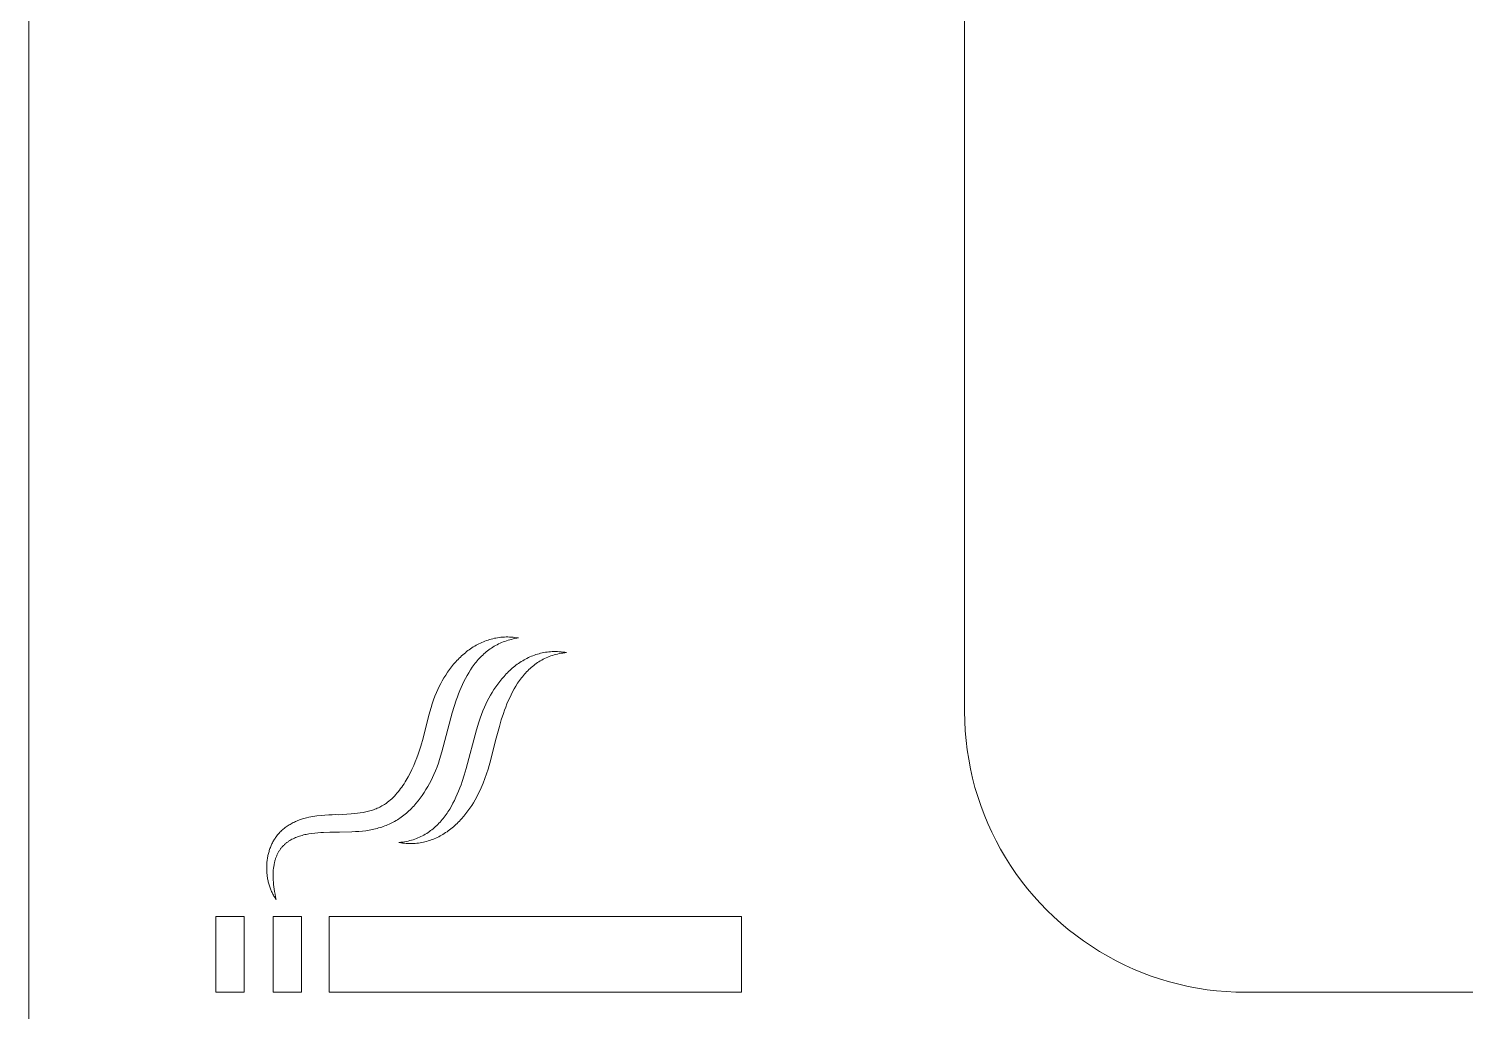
# Model space of a CAD drawing. Header units: inches. Extents: x -6.5 to 91.7, y -2.1 to 67.1.
# Drawn here: x -1.87 to 4.17, y 3.75 to 7.89 of the extents above; entities that cross this region are included whole.
import ezdxf

# ---------------------------------------------------------------- set-up
doc = ezdxf.new("R2010")
doc.units = ezdxf.units.IN
doc.layers.add('ZANO_R', color=7, linetype='Continuous', lineweight=0)

msp = doc.modelspace()

# ---------------------------------------------------------------- linework, layer by layer
at = {"layer": 'ZANO_R'}
for p, q in [((-1.87362, 13.40129), (-1.87362, 2.37734)), ((2.06351, 5.01521), (2.06351, 10.76341)), ((0.05854, 5.31652), (0.06512, 5.31858)), ((0.06512, 5.31858), (0.07177, 5.32047)), ((0.07177, 5.32047), (0.07849, 5.32219)), ((0.07849, 5.32219), (0.08528, 5.32374)), ((0.08528, 5.32374), (0.09214, 5.3251)), ((0.09214, 5.3251), (0.09906, 5.32629)), ((0.09906, 5.32629), (0.10606, 5.32729)), ((0.10606, 5.32729), (0.11312, 5.3281)), ((0.11312, 5.3281), (0.12024, 5.32873)), ((0.12024, 5.32873), (0.12744, 5.32916)), ((0.12744, 5.32916), (0.1347, 5.32939)), ((0.1347, 5.32939), (0.14202, 5.32942)), ((0.14202, 5.32942), (0.14941, 5.32925)), ((0.14941, 5.32925), (0.15686, 5.32887)), ((0.15702, 5.31945), (0.14979, 5.31758)), ((0.15686, 5.32887), (0.16437, 5.32828)), ((0.16438, 5.32115), (0.15702, 5.31945)), ((0.16437, 5.32828), (0.17195, 5.32747)), ((0.17188, 5.32268), (0.16438, 5.32115)), ((0.17951, 5.32404), (0.17188, 5.32268)), ((0.17195, 5.32747), (0.17959, 5.32645)), ((0.18729, 5.32521), (0.17951, 5.32404)), ((0.17959, 5.32645), (0.18729, 5.32521)), ((-0.04721, 5.25433), (-0.04199, 5.25887)), ((-0.04199, 5.25887), (-0.03669, 5.2633)), ((-0.03669, 5.2633), (-0.03132, 5.26761)), ((-0.03132, 5.26761), (-0.02586, 5.27181)), ((-0.02586, 5.27181), (-0.02033, 5.27589)), ((-0.02033, 5.27589), (-0.01471, 5.27984)), ((-0.01471, 5.27984), (-0.00902, 5.28367)), ((-0.00902, 5.28367), (-0.00326, 5.28737)), ((-0.00326, 5.28737), (0.00259, 5.29094)), ((0.00259, 5.29094), (0.00851, 5.29437)), ((0.00851, 5.29437), (0.0145, 5.29766)), ((0.0145, 5.29766), (0.02058, 5.30081)), ((0.02058, 5.30081), (0.02672, 5.30381)), ((0.02672, 5.30381), (0.03294, 5.30666)), ((0.03294, 5.30666), (0.03923, 5.30936)), ((0.04118, 5.25802), (0.03624, 5.25346)), ((0.03923, 5.30936), (0.0456, 5.31191)), ((0.04623, 5.26246), (0.04118, 5.25802)), ((0.0456, 5.31191), (0.05203, 5.31429)), ((0.05138, 5.26679), (0.04623, 5.26246)), ((0.05665, 5.27099), (0.05138, 5.26679)), ((0.05203, 5.31429), (0.05854, 5.31652)), ((0.06202, 5.27508), (0.05665, 5.27099)), ((0.06751, 5.27903), (0.06202, 5.27508)), ((0.07311, 5.28285), (0.06751, 5.27903)), ((0.07883, 5.28655), (0.07311, 5.28285)), ((0.08466, 5.2901), (0.07883, 5.28655)), ((0.09062, 5.29352), (0.08466, 5.2901)), ((0.09669, 5.2968), (0.09062, 5.29352)), ((0.10289, 5.29993), (0.09669, 5.2968)), ((0.1092, 5.30292), (0.10289, 5.29993)), ((0.11565, 5.30575), (0.1092, 5.30292)), ((0.12222, 5.30843), (0.11565, 5.30575)), ((0.12891, 5.31096), (0.12222, 5.30843)), ((0.13574, 5.31333), (0.12891, 5.31096)), ((0.1427, 5.31553), (0.13574, 5.31333)), ((0.14979, 5.31758), (0.1427, 5.31553)), ((0.26659, 5.25718), (0.27322, 5.25907)), ((0.27322, 5.25907), (0.27992, 5.26078)), ((0.27992, 5.26078), (0.28671, 5.26233)), ((0.28671, 5.26233), (0.29356, 5.2637)), ((0.29356, 5.2637), (0.30049, 5.26488)), ((0.30049, 5.26488), (0.3075, 5.26588)), ((0.3075, 5.26588), (0.31458, 5.2667)), ((0.31458, 5.2667), (0.32173, 5.26732)), ((0.32173, 5.26732), (0.32895, 5.26776)), ((0.32895, 5.26776), (0.33625, 5.26799)), ((0.33625, 5.26799), (0.34363, 5.26803)), ((0.34363, 5.26803), (0.35107, 5.26786)), ((0.3584, 5.25929), (0.35101, 5.25769)), ((0.35107, 5.26786), (0.35859, 5.26748)), ((0.36593, 5.26071), (0.3584, 5.25929)), ((0.35859, 5.26748), (0.36618, 5.2669)), ((0.3736, 5.26195), (0.36593, 5.26071)), ((0.36618, 5.2669), (0.37384, 5.2661)), ((0.38142, 5.263), (0.3736, 5.26195)), ((0.37384, 5.2661), (0.38158, 5.26509)), ((0.38939, 5.26386), (0.38142, 5.263)), ((0.38158, 5.26509), (0.38939, 5.26386)), ((-0.10333, 5.19244), (-0.09482, 5.20359)), ((-0.09482, 5.20359), (-0.08598, 5.21444)), ((-0.08598, 5.21444), (-0.07679, 5.22496)), ((-0.07679, 5.22496), (-0.07206, 5.2301)), ((-0.07206, 5.2301), (-0.06726, 5.23514)), ((-0.06726, 5.23514), (-0.06237, 5.24009)), ((-0.06237, 5.24009), (-0.0574, 5.24494)), ((-0.0574, 5.24494), (-0.05234, 5.24969)), ((-0.05234, 5.24969), (-0.04721, 5.25433)), ((-0.00766, 5.20217), (-0.01533, 5.19082)), ((-0.0037, 5.20772), (-0.00766, 5.20217)), ((0.00035, 5.21319), (-0.0037, 5.20772)), ((0.0045, 5.21856), (0.00035, 5.21319)), ((0.00874, 5.22385), (0.0045, 5.21856)), ((0.01308, 5.22904), (0.00874, 5.22385)), ((0.01751, 5.23413), (0.01308, 5.22904)), ((0.02204, 5.23912), (0.01751, 5.23413)), ((0.02667, 5.24401), (0.02204, 5.23912)), ((0.03141, 5.24879), (0.02667, 5.24401)), ((0.03624, 5.25346), (0.03141, 5.24879)), ((0.15516, 5.193), (0.16033, 5.19753)), ((0.16033, 5.19753), (0.16557, 5.20195)), ((0.16557, 5.20195), (0.17089, 5.20627)), ((0.17089, 5.20627), (0.17629, 5.21046)), ((0.17629, 5.21046), (0.18176, 5.21453)), ((0.18176, 5.21453), (0.18732, 5.21848)), ((0.18732, 5.21848), (0.19295, 5.22231)), ((0.19295, 5.22231), (0.19867, 5.226)), ((0.19867, 5.226), (0.20446, 5.22956)), ((0.20446, 5.22956), (0.21032, 5.23299)), ((0.21032, 5.23299), (0.21627, 5.23628)), ((0.21627, 5.23628), (0.22229, 5.23942)), ((0.22229, 5.23942), (0.22839, 5.24242)), ((0.22839, 5.24242), (0.23457, 5.24527)), ((0.23457, 5.24527), (0.24082, 5.24797)), ((0.2404, 5.20123), (0.2354, 5.19676)), ((0.24552, 5.20558), (0.2404, 5.20123)), ((0.24082, 5.24797), (0.24715, 5.25051)), ((0.25075, 5.2098), (0.24552, 5.20558)), ((0.24715, 5.25051), (0.25355, 5.25289)), ((0.25609, 5.21389), (0.25075, 5.2098)), ((0.25355, 5.25289), (0.26003, 5.25512)), ((0.26155, 5.21785), (0.25609, 5.21389)), ((0.26003, 5.25512), (0.26659, 5.25718)), ((0.26713, 5.22168), (0.26155, 5.21785)), ((0.27282, 5.22537), (0.26713, 5.22168)), ((0.27863, 5.22891), (0.27282, 5.22537)), ((0.28457, 5.23231), (0.27863, 5.22891)), ((0.29063, 5.23557), (0.28457, 5.23231)), ((0.29681, 5.23867), (0.29063, 5.23557)), ((0.30313, 5.24162), (0.29681, 5.23867)), ((0.30957, 5.24441), (0.30313, 5.24162)), ((0.31614, 5.24704), (0.30957, 5.24441)), ((0.32284, 5.24951), (0.31614, 5.24704)), ((0.32968, 5.25181), (0.32284, 5.24951)), ((0.33665, 5.25394), (0.32968, 5.25181)), ((0.34376, 5.2559), (0.33665, 5.25394)), ((0.35101, 5.25769), (0.34376, 5.2559)), ((-0.14049, 5.1331), (-0.13378, 5.14536)), ((-0.13378, 5.14536), (-0.12671, 5.15745)), ((-0.12671, 5.15745), (-0.11927, 5.16934)), ((-0.11927, 5.16934), (-0.11148, 5.18101)), ((-0.11148, 5.18101), (-0.10333, 5.19244)), ((-0.04266, 5.14256), (-0.04872, 5.1299)), ((-0.0363, 5.15501), (-0.04266, 5.14256)), ((-0.02963, 5.16722), (-0.0363, 5.15501)), ((-0.02264, 5.17916), (-0.02963, 5.16722)), ((-0.01533, 5.19082), (-0.02264, 5.17916)), ((0.0995, 5.13114), (0.10796, 5.14228)), ((0.10796, 5.14228), (0.11676, 5.15313)), ((0.11676, 5.15313), (0.12587, 5.16365)), ((0.12587, 5.16365), (0.13056, 5.16878)), ((0.13056, 5.16878), (0.13532, 5.17382)), ((0.13532, 5.17382), (0.14016, 5.17876)), ((0.14016, 5.17876), (0.14508, 5.18361)), ((0.14508, 5.18361), (0.15008, 5.18835)), ((0.15008, 5.18835), (0.15516, 5.193)), ((0.18712, 5.14036), (0.18331, 5.13466)), ((0.19102, 5.14598), (0.18712, 5.14036)), ((0.19502, 5.1515), (0.19102, 5.14598)), ((0.19911, 5.15694), (0.19502, 5.1515)), ((0.20329, 5.16228), (0.19911, 5.15694)), ((0.20758, 5.16753), (0.20329, 5.16228)), ((0.21196, 5.17267), (0.20758, 5.16753)), ((0.21644, 5.17771), (0.21196, 5.17267)), ((0.22102, 5.18264), (0.21644, 5.17771)), ((0.22571, 5.18746), (0.22102, 5.18264)), ((0.2305, 5.19217), (0.22571, 5.18746)), ((0.2354, 5.19676), (0.2305, 5.19217)), ((-0.17047, 5.06432), (-0.16467, 5.07999)), ((-0.16467, 5.07999), (-0.15835, 5.09555)), ((-0.15835, 5.09555), (-0.15277, 5.10817)), ((-0.15277, 5.10817), (-0.14682, 5.12069)), ((-0.14682, 5.12069), (-0.14049, 5.1331)), ((-0.07029, 5.07754), (-0.07508, 5.06415)), ((-0.06528, 5.09084), (-0.07029, 5.07754)), ((-0.06002, 5.10401), (-0.06528, 5.09084)), ((-0.05451, 5.11704), (-0.06002, 5.10401)), ((-0.04872, 5.1299), (-0.05451, 5.11704)), ((0.06213, 5.07178), (0.06894, 5.08405)), ((0.06894, 5.08405), (0.07608, 5.09615)), ((0.07608, 5.09615), (0.08355, 5.10804)), ((0.08355, 5.10804), (0.09136, 5.11971)), ((0.09136, 5.11971), (0.0995, 5.13114)), ((0.15584, 5.08634), (0.14976, 5.07362)), ((0.16222, 5.09883), (0.15584, 5.08634)), ((0.16892, 5.11106), (0.16222, 5.09883)), ((0.17594, 5.12301), (0.16892, 5.11106)), ((0.18331, 5.13466), (0.17594, 5.12301)), ((-0.18988, 5.00074), (-0.1808, 5.0327)), ((-0.1808, 5.0327), (-0.17583, 5.04856)), ((-0.17583, 5.04856), (-0.17047, 5.06432)), ((-0.08399, 5.03714), (-0.09213, 5.01002)), ((-0.07508, 5.06415), (-0.08399, 5.03714)), ((0.03094, 5.00291), (0.03711, 5.0186)), ((0.03711, 5.0186), (0.04375, 5.0342)), ((0.04375, 5.0342), (0.04954, 5.04683)), ((0.04954, 5.04683), (0.05566, 5.05937)), ((0.05566, 5.05937), (0.06213, 5.07178)), ((0.12817, 5.02096), (0.12339, 5.00747)), ((0.13318, 5.03435), (0.12817, 5.02096)), ((0.13844, 5.0476), (0.13318, 5.03435)), ((0.14396, 5.0607), (0.13844, 5.0476)), ((0.14976, 5.07362), (0.14396, 5.0607)), ((-0.2149, 4.90301), (-0.18988, 5.00074)), ((-0.09213, 5.01002), (-0.13506, 4.84634)), ((0.00999, 4.93921), (0.01982, 4.97124)), ((0.01982, 4.97124), (0.02519, 4.98712)), ((0.02519, 4.98712), (0.03094, 5.00291)), ((0.11448, 4.98028), (0.10635, 4.95296)), ((0.12339, 5.00747), (0.11448, 4.98028)), ((2.0642, 4.97488), (2.06351, 5.01521)), ((2.06626, 4.9346), (2.0642, 4.97488)), ((-0.22428, 4.86991), (-0.2149, 4.90301)), ((-0.03298, 4.77523), (0.00999, 4.93921)), ((0.09303, 4.90324), (0.08065, 4.85392)), ((0.10635, 4.95296), (0.09303, 4.90324)), ((2.0697, 4.89442), (2.06626, 4.9346)), ((-0.24095, 4.82042), (-0.23507, 4.83659)), ((-0.23507, 4.83659), (-0.22947, 4.85327)), ((-0.22947, 4.85327), (-0.22428, 4.86991)), ((-0.13506, 4.84634), (-0.14488, 4.81427)), ((0.08065, 4.85392), (0.07012, 4.8132)), ((2.07451, 4.85438), (2.0697, 4.89442)), ((2.08068, 4.81452), (2.07451, 4.85438)), ((-0.26129, 4.77234), (-0.25406, 4.78822)), ((-0.25406, 4.78822), (-0.24728, 4.80427)), ((-0.24728, 4.80427), (-0.24095, 4.82042)), ((-0.15602, 4.7825), (-0.1622, 4.76673)), ((-0.15026, 4.79834), (-0.15602, 4.7825)), ((-0.14488, 4.81427), (-0.15026, 4.79834)), ((-0.04111, 4.74792), (-0.03298, 4.77523)), ((0.07012, 4.8132), (0.0586, 4.77293)), ((2.08821, 4.7749), (2.08068, 4.81452)), ((2.09709, 4.73556), (2.08821, 4.7749)), ((-0.2947, 4.71195), (-0.29014, 4.71913)), ((-0.29014, 4.71913), (-0.28568, 4.72643)), ((-0.28568, 4.72643), (-0.2771, 4.74138)), ((-0.2771, 4.74138), (-0.26897, 4.7567)), ((-0.26897, 4.7567), (-0.26129, 4.77234)), ((-0.18118, 4.72501), (-0.18788, 4.71216)), ((-0.17483, 4.73799), (-0.18118, 4.72501)), ((-0.16886, 4.75106), (-0.17483, 4.73799)), ((-0.1622, 4.76673), (-0.16886, 4.75106)), ((-0.0548, 4.70723), (-0.05002, 4.72072)), ((-0.05002, 4.72072), (-0.04111, 4.74792)), ((0.04535, 4.73317), (0.03784, 4.71351)), ((0.05224, 4.75298), (0.04535, 4.73317)), ((0.0586, 4.77293), (0.05224, 4.75298)), ((2.10731, 4.69654), (2.09709, 4.73556)), ((-0.34646, 4.64885), (-0.34079, 4.65431)), ((-0.34079, 4.65431), (-0.33523, 4.65999)), ((-0.33523, 4.65999), (-0.32978, 4.66587)), ((-0.32978, 4.66587), (-0.32443, 4.67194)), ((-0.32443, 4.67194), (-0.3192, 4.6782)), ((-0.3192, 4.6782), (-0.31408, 4.68463)), ((-0.31408, 4.68463), (-0.30907, 4.69123)), ((-0.30907, 4.69123), (-0.30417, 4.69799)), ((-0.30417, 4.69799), (-0.29938, 4.7049)), ((-0.29938, 4.7049), (-0.2947, 4.71195)), ((-0.21825, 4.66268), (-0.22671, 4.65094)), ((-0.21013, 4.6747), (-0.21825, 4.66268)), ((-0.20236, 4.68698), (-0.21013, 4.6747)), ((-0.19495, 4.69948), (-0.20236, 4.68698)), ((-0.18788, 4.71216), (-0.19495, 4.69948)), ((-0.08247, 4.64186), (-0.07639, 4.65457)), ((-0.07639, 4.65457), (-0.0706, 4.66749)), ((-0.0706, 4.66749), (-0.06508, 4.68059)), ((-0.06508, 4.68059), (-0.05982, 4.69385)), ((-0.05982, 4.69385), (-0.0548, 4.70723)), ((0.01124, 4.65641), (0.00443, 4.64415)), ((0.01771, 4.66883), (0.01124, 4.65641)), ((0.02383, 4.68136), (0.01771, 4.66883)), ((0.02962, 4.694), (0.02383, 4.68136)), ((0.03383, 4.70373), (0.02962, 4.694)), ((0.03784, 4.71351), (0.03383, 4.70373)), ((2.11885, 4.6579), (2.10731, 4.69654)), ((2.13171, 4.61967), (2.11885, 4.6579)), ((-0.46695, 4.59138), (-0.4554, 4.59361)), ((-0.4554, 4.59361), (-0.44974, 4.59486)), ((-0.44974, 4.59486), (-0.44416, 4.5962)), ((-0.44416, 4.5962), (-0.43866, 4.59763)), ((-0.43866, 4.59763), (-0.43323, 4.59917)), ((-0.43323, 4.59917), (-0.42788, 4.60081)), ((-0.42788, 4.60081), (-0.4226, 4.60256)), ((-0.4226, 4.60256), (-0.41739, 4.60442)), ((-0.41739, 4.60442), (-0.41224, 4.6064)), ((-0.41224, 4.6064), (-0.40717, 4.6085)), ((-0.40717, 4.6085), (-0.40216, 4.61074)), ((-0.40216, 4.61074), (-0.39722, 4.6131)), ((-0.39722, 4.6131), (-0.39235, 4.6156)), ((-0.39235, 4.6156), (-0.38753, 4.61824)), ((-0.38753, 4.61824), (-0.38278, 4.62103)), ((-0.38278, 4.62103), (-0.3796, 4.623)), ((-0.3796, 4.623), (-0.37645, 4.62503)), ((-0.37645, 4.62503), (-0.37333, 4.62714)), ((-0.37333, 4.62714), (-0.37024, 4.6293)), ((-0.37024, 4.6293), (-0.36717, 4.63153)), ((-0.36717, 4.63153), (-0.36413, 4.63383)), ((-0.36413, 4.63383), (-0.35813, 4.6386)), ((-0.35813, 4.6386), (-0.35224, 4.64361)), ((-0.35224, 4.64361), (-0.34646, 4.64885)), ((-0.27407, 4.59763), (-0.27925, 4.59288)), ((-0.26896, 4.60249), (-0.27407, 4.59763)), ((-0.26393, 4.60747), (-0.26896, 4.60249)), ((-0.25899, 4.61256), (-0.26393, 4.60747)), ((-0.25413, 4.61775), (-0.25899, 4.61256)), ((-0.24935, 4.62305), (-0.25413, 4.61775)), ((-0.24465, 4.62845), (-0.24935, 4.62305)), ((-0.23551, 4.63952), (-0.24465, 4.62845)), ((-0.22671, 4.65094), (-0.23551, 4.63952)), ((-0.11375, 4.58784), (-0.10994, 4.59354)), ((-0.10994, 4.59354), (-0.10257, 4.60519)), ((-0.10257, 4.60519), (-0.09555, 4.61714)), ((-0.09555, 4.61714), (-0.08885, 4.62937)), ((-0.08885, 4.62937), (-0.08247, 4.64186)), ((-0.02613, 4.59706), (-0.03459, 4.58591)), ((-0.01799, 4.60848), (-0.02613, 4.59706)), ((-0.01018, 4.62015), (-0.01799, 4.60848)), ((-0.00271, 4.63205), (-0.01018, 4.62015)), ((0.00443, 4.64415), (-0.00271, 4.63205)), ((2.14586, 4.5819), (2.13171, 4.61967)), ((-0.79097, 4.52993), (-0.78689, 4.5328)), ((-0.78689, 4.5328), (-0.78273, 4.53559)), ((-0.78273, 4.53559), (-0.77848, 4.53829)), ((-0.77848, 4.53829), (-0.77415, 4.54091)), ((-0.77415, 4.54091), (-0.76974, 4.54344)), ((-0.76974, 4.54344), (-0.76525, 4.54588)), ((-0.76525, 4.54588), (-0.76067, 4.54824)), ((-0.76067, 4.54824), (-0.75603, 4.55051)), ((-0.75603, 4.55051), (-0.7513, 4.5527)), ((-0.7513, 4.5527), (-0.7465, 4.5548)), ((-0.7465, 4.5548), (-0.74163, 4.55681)), ((-0.74163, 4.55681), (-0.73668, 4.55874)), ((-0.73668, 4.55874), (-0.73167, 4.56058)), ((-0.73167, 4.56058), (-0.72658, 4.56234)), ((-0.72658, 4.56234), (-0.72143, 4.56401)), ((-0.72143, 4.56401), (-0.71621, 4.56559)), ((-0.71621, 4.56559), (-0.71093, 4.56709)), ((-0.71093, 4.56709), (-0.70558, 4.5685)), ((-0.70558, 4.5685), (-0.69471, 4.57107)), ((-0.69471, 4.57107), (-0.68635, 4.57278)), ((-0.68635, 4.57278), (-0.67791, 4.5743)), ((-0.67791, 4.5743), (-0.66941, 4.57565)), ((-0.66941, 4.57565), (-0.6609, 4.57683)), ((-0.6609, 4.57683), (-0.64399, 4.57873)), ((-0.64399, 4.57873), (-0.6275, 4.58009)), ((-0.6275, 4.58009), (-0.61176, 4.58097)), ((-0.61176, 4.58097), (-0.59709, 4.58145)), ((-0.59709, 4.58145), (-0.58379, 4.58162)), ((-0.58379, 4.58162), (-0.57221, 4.58155)), ((-0.57221, 4.58155), (-0.51658, 4.58515)), ((-0.51658, 4.58515), (-0.50364, 4.58637)), ((-0.50364, 4.58637), (-0.49106, 4.58779)), ((-0.49106, 4.58779), (-0.47884, 4.58945)), ((-0.47884, 4.58945), (-0.46695, 4.59138)), ((-0.37609, 4.534), (-0.38236, 4.53171)), ((-0.3699, 4.53641), (-0.37609, 4.534)), ((-0.36377, 4.53894), (-0.3699, 4.53641)), ((-0.35772, 4.54159), (-0.36377, 4.53894)), ((-0.35173, 4.54437), (-0.35772, 4.54159)), ((-0.34582, 4.54726), (-0.35173, 4.54437)), ((-0.33997, 4.55028), (-0.34582, 4.54726)), ((-0.3342, 4.55343), (-0.33997, 4.55028)), ((-0.3285, 4.5567), (-0.3342, 4.55343)), ((-0.32286, 4.5601), (-0.3285, 4.5567)), ((-0.3173, 4.56363), (-0.32286, 4.5601)), ((-0.31181, 4.56729), (-0.3173, 4.56363)), ((-0.3064, 4.57107), (-0.31181, 4.56729)), ((-0.30081, 4.57516), (-0.3064, 4.57107)), ((-0.2953, 4.5794), (-0.30081, 4.57516)), ((-0.28987, 4.58376), (-0.2953, 4.5794)), ((-0.28452, 4.58826), (-0.28987, 4.58376)), ((-0.27925, 4.59288), (-0.28452, 4.58826)), ((-0.16203, 4.53144), (-0.15713, 4.53603)), ((-0.15713, 4.53603), (-0.15234, 4.54074)), ((-0.15234, 4.54074), (-0.14765, 4.54556)), ((-0.14765, 4.54556), (-0.14307, 4.55049)), ((-0.14307, 4.55049), (-0.13859, 4.55553)), ((-0.13859, 4.55553), (-0.13421, 4.56067)), ((-0.13421, 4.56067), (-0.12993, 4.56591)), ((-0.12993, 4.56591), (-0.12574, 4.57126)), ((-0.12574, 4.57126), (-0.12165, 4.57669)), ((-0.12165, 4.57669), (-0.11766, 4.58222)), ((-0.11766, 4.58222), (-0.11375, 4.58784)), ((-0.0818, 4.5352), (-0.08696, 4.53067)), ((-0.07671, 4.53984), (-0.0818, 4.5352)), ((-0.07171, 4.54459), (-0.07671, 4.53984)), ((-0.06679, 4.54943), (-0.07171, 4.54459)), ((-0.06195, 4.55438), (-0.06679, 4.54943)), ((-0.05719, 4.55942), (-0.06195, 4.55438)), ((-0.05251, 4.56455), (-0.05719, 4.55942)), ((-0.04339, 4.57507), (-0.05251, 4.56455)), ((-0.03459, 4.58591), (-0.04339, 4.57507)), ((2.16129, 4.54464), (2.14586, 4.5819)), ((2.17799, 4.50793), (2.16129, 4.54464)), ((-0.84423, 4.47078), (-0.84207, 4.47449)), ((-0.84207, 4.47449), (-0.83984, 4.47814)), ((-0.83984, 4.47814), (-0.83753, 4.48173)), ((-0.83753, 4.48173), (-0.83514, 4.48526)), ((-0.83514, 4.48526), (-0.83267, 4.48873)), ((-0.83267, 4.48873), (-0.82974, 4.49264)), ((-0.82974, 4.49264), (-0.8267, 4.49646)), ((-0.8267, 4.49646), (-0.82356, 4.50019)), ((-0.82356, 4.50019), (-0.82032, 4.50384)), ((-0.82032, 4.50384), (-0.81699, 4.5074)), ((-0.81699, 4.5074), (-0.81355, 4.51088)), ((-0.81355, 4.51088), (-0.81002, 4.51427)), ((-0.81002, 4.51427), (-0.80639, 4.51757)), ((-0.80639, 4.51757), (-0.80267, 4.52079)), ((-0.80267, 4.52079), (-0.79886, 4.52392)), ((-0.79886, 4.52392), (-0.79496, 4.52697)), ((-0.79496, 4.52697), (-0.79097, 4.52993)), ((-0.77574, 4.47247), (-0.77807, 4.47099)), ((-0.77099, 4.47531), (-0.77574, 4.47247)), ((-0.76612, 4.47801), (-0.77099, 4.47531)), ((-0.76115, 4.48055), (-0.76612, 4.47801)), ((-0.75607, 4.48295), (-0.76115, 4.48055)), ((-0.75089, 4.48521), (-0.75607, 4.48295)), ((-0.74562, 4.48734), (-0.75089, 4.48521)), ((-0.74025, 4.48933), (-0.74562, 4.48734)), ((-0.7348, 4.4912), (-0.74025, 4.48933)), ((-0.72926, 4.49294), (-0.7348, 4.4912)), ((-0.72365, 4.49456), (-0.72926, 4.49294)), ((-0.71796, 4.49606), (-0.72365, 4.49456)), ((-0.7122, 4.49745), (-0.71796, 4.49606)), ((-0.70637, 4.49873), (-0.7122, 4.49745)), ((-0.70049, 4.49991), (-0.70637, 4.49873)), ((-0.69454, 4.50098), (-0.70049, 4.49991)), ((-0.6825, 4.50285), (-0.69454, 4.50098)), ((-0.67028, 4.50436), (-0.6825, 4.50285)), ((-0.65791, 4.50554), (-0.67028, 4.50436)), ((-0.64544, 4.50643), (-0.65791, 4.50554)), ((-0.63289, 4.50706), (-0.64544, 4.50643)), ((-0.60672, 4.50766), (-0.63289, 4.50706)), ((-0.56625, 4.50777), (-0.60672, 4.50766)), ((-0.51429, 4.51003), (-0.56625, 4.50777)), ((-0.49927, 4.51045), (-0.51429, 4.51003)), ((-0.48451, 4.51129), (-0.49927, 4.51045)), ((-0.47001, 4.51255), (-0.48451, 4.51129)), ((-0.45578, 4.51426), (-0.47001, 4.51255)), ((-0.44182, 4.5164), (-0.45578, 4.51426)), ((-0.43494, 4.51764), (-0.44182, 4.5164)), ((-0.42813, 4.519), (-0.43494, 4.51764)), ((-0.42139, 4.52047), (-0.42813, 4.519)), ((-0.41471, 4.52205), (-0.42139, 4.52047)), ((-0.4081, 4.52375), (-0.41471, 4.52205)), ((-0.40156, 4.52556), (-0.4081, 4.52375)), ((-0.39509, 4.5275), (-0.40156, 4.52556)), ((-0.38869, 4.52955), (-0.39509, 4.5275)), ((-0.38236, 4.53171), (-0.38869, 4.52955)), ((-0.27764, 4.47051), (-0.27039, 4.47229)), ((-0.27039, 4.47229), (-0.26328, 4.47425)), ((-0.26328, 4.47425), (-0.25631, 4.47639)), ((-0.25631, 4.47639), (-0.24947, 4.47869)), ((-0.24947, 4.47869), (-0.24277, 4.48115)), ((-0.24277, 4.48115), (-0.2362, 4.48379)), ((-0.2362, 4.48379), (-0.22976, 4.48658)), ((-0.22976, 4.48658), (-0.22345, 4.48953)), ((-0.22345, 4.48953), (-0.21726, 4.49263)), ((-0.21726, 4.49263), (-0.2112, 4.49588)), ((-0.2112, 4.49588), (-0.20526, 4.49928)), ((-0.20526, 4.49928), (-0.19945, 4.50283)), ((-0.19945, 4.50283), (-0.19376, 4.50652)), ((-0.19376, 4.50652), (-0.18818, 4.51034)), ((-0.18666, 4.47308), (-0.19322, 4.47102)), ((-0.18818, 4.51034), (-0.18272, 4.5143)), ((-0.18018, 4.4753), (-0.18666, 4.47308)), ((-0.18272, 4.5143), (-0.17738, 4.5184)), ((-0.17378, 4.47769), (-0.18018, 4.4753)), ((-0.17738, 4.5184), (-0.17215, 4.52262)), ((-0.16745, 4.48023), (-0.17378, 4.47769)), ((-0.17215, 4.52262), (-0.16703, 4.52697)), ((-0.1612, 4.48293), (-0.16745, 4.48023)), ((-0.16703, 4.52697), (-0.16203, 4.53144)), ((-0.15502, 4.48578), (-0.1612, 4.48293)), ((-0.14892, 4.48878), (-0.15502, 4.48578)), ((-0.1429, 4.49192), (-0.14892, 4.48878)), ((-0.13695, 4.49521), (-0.1429, 4.49192)), ((-0.13109, 4.49863), (-0.13695, 4.49521)), ((-0.1253, 4.50219), (-0.13109, 4.49863)), ((-0.11958, 4.50589), (-0.1253, 4.50219)), ((-0.11395, 4.50971), (-0.11958, 4.50589)), ((-0.10839, 4.51366), (-0.11395, 4.50971)), ((-0.10292, 4.51774), (-0.10839, 4.51366)), ((-0.09752, 4.52193), (-0.10292, 4.51774)), ((-0.0922, 4.52624), (-0.09752, 4.52193)), ((-0.08696, 4.53067), (-0.0922, 4.52624)), ((2.19593, 4.47181), (2.17799, 4.50793)), ((-0.86706, 4.4097), (-0.86608, 4.41402)), ((-0.86608, 4.41402), (-0.86503, 4.41831)), ((-0.86503, 4.41831), (-0.86391, 4.42257)), ((-0.86391, 4.42257), (-0.8627, 4.42681)), ((-0.8627, 4.42681), (-0.86141, 4.43101)), ((-0.86141, 4.43101), (-0.86005, 4.43517)), ((-0.86005, 4.43517), (-0.85861, 4.4393)), ((-0.85861, 4.4393), (-0.85708, 4.44339)), ((-0.85708, 4.44339), (-0.85548, 4.44744)), ((-0.85548, 4.44744), (-0.8538, 4.45145)), ((-0.8538, 4.45145), (-0.85205, 4.45541)), ((-0.85205, 4.45541), (-0.85021, 4.45933)), ((-0.85021, 4.45933), (-0.84829, 4.4632)), ((-0.84829, 4.4632), (-0.8463, 4.46701)), ((-0.8463, 4.46701), (-0.84423, 4.47078)), ((-0.82926, 4.41176), (-0.8305, 4.40894)), ((-0.82796, 4.41453), (-0.82926, 4.41176)), ((-0.82663, 4.41724), (-0.82796, 4.41453)), ((-0.82525, 4.41991), (-0.82663, 4.41724)), ((-0.82383, 4.42252), (-0.82525, 4.41991)), ((-0.82236, 4.42508), (-0.82383, 4.42252)), ((-0.82085, 4.42759), (-0.82236, 4.42508)), ((-0.8193, 4.43005), (-0.82085, 4.42759)), ((-0.81771, 4.43246), (-0.8193, 4.43005)), ((-0.81608, 4.43482), (-0.81771, 4.43246)), ((-0.81441, 4.43713), (-0.81608, 4.43482)), ((-0.8127, 4.4394), (-0.81441, 4.43713)), ((-0.81095, 4.44161), (-0.8127, 4.4394)), ((-0.80916, 4.44378), (-0.81095, 4.44161)), ((-0.80733, 4.44591), (-0.80916, 4.44378)), ((-0.80547, 4.44798), (-0.80733, 4.44591)), ((-0.80357, 4.45001), (-0.80547, 4.44798)), ((-0.80163, 4.452), (-0.80357, 4.45001)), ((-0.79966, 4.45394), (-0.80163, 4.452)), ((-0.79765, 4.45583), (-0.79966, 4.45394)), ((-0.7956, 4.45769), (-0.79765, 4.45583)), ((-0.79353, 4.4595), (-0.7956, 4.45769)), ((-0.79141, 4.46126), (-0.79353, 4.4595)), ((-0.78927, 4.46299), (-0.79141, 4.46126)), ((-0.78709, 4.46467), (-0.78927, 4.46299)), ((-0.78488, 4.46631), (-0.78709, 4.46467)), ((-0.78264, 4.46791), (-0.78488, 4.46631)), ((-0.78037, 4.46947), (-0.78264, 4.46791)), ((-0.77807, 4.47099), (-0.78037, 4.46947)), ((-0.31602, 4.46434), (-0.30805, 4.4652)), ((-0.30821, 4.46311), (-0.31602, 4.46434)), ((-0.30048, 4.4621), (-0.30821, 4.46311)), ((-0.30805, 4.4652), (-0.30023, 4.46625)), ((-0.29281, 4.4613), (-0.30048, 4.4621)), ((-0.30023, 4.46625), (-0.29256, 4.46748)), ((-0.28522, 4.46071), (-0.29281, 4.4613)), ((-0.29256, 4.46748), (-0.28503, 4.46891)), ((-0.2777, 4.46034), (-0.28522, 4.46071)), ((-0.28503, 4.46891), (-0.27764, 4.47051)), ((-0.27026, 4.46017), (-0.2777, 4.46034)), ((-0.26288, 4.46021), (-0.27026, 4.46017)), ((-0.25558, 4.46044), (-0.26288, 4.46021)), ((-0.24836, 4.46087), (-0.25558, 4.46044)), ((-0.24121, 4.4615), (-0.24836, 4.46087)), ((-0.23413, 4.46231), (-0.24121, 4.4615)), ((-0.22712, 4.46331), (-0.23413, 4.46231)), ((-0.22019, 4.4645), (-0.22712, 4.46331)), ((-0.21334, 4.46587), (-0.22019, 4.4645)), ((-0.20655, 4.46741), (-0.21334, 4.46587)), ((-0.19985, 4.46913), (-0.20655, 4.46741)), ((-0.19322, 4.47102), (-0.19985, 4.46913)), ((2.2151, 4.43632), (2.19593, 4.47181)), ((2.23546, 4.40151), (2.2151, 4.43632)), ((-0.87261, 4.35659), (-0.87258, 4.36107)), ((-0.87244, 4.34765), (-0.87261, 4.35659)), ((-0.87258, 4.36107), (-0.87247, 4.36554)), ((-0.87247, 4.36554), (-0.87228, 4.37)), ((-0.87228, 4.37), (-0.87201, 4.37447)), ((-0.87201, 4.37447), (-0.87167, 4.37892)), ((-0.87167, 4.37892), (-0.87124, 4.38336)), ((-0.87124, 4.38336), (-0.87074, 4.38779)), ((-0.87074, 4.38779), (-0.87016, 4.39221)), ((-0.87016, 4.39221), (-0.8695, 4.39661)), ((-0.8695, 4.39661), (-0.86877, 4.401)), ((-0.86877, 4.401), (-0.86795, 4.40536)), ((-0.86795, 4.40536), (-0.86706, 4.4097)), ((-0.84389, 4.35619), (-0.84463, 4.34853)), ((-0.84293, 4.3636), (-0.84389, 4.35619)), ((-0.84176, 4.37077), (-0.84293, 4.3636)), ((-0.84109, 4.37427), (-0.84176, 4.37077)), ((-0.84037, 4.3777), (-0.84109, 4.37427)), ((-0.83961, 4.38108), (-0.84037, 4.3777)), ((-0.83879, 4.3844), (-0.83961, 4.38108)), ((-0.83792, 4.38766), (-0.83879, 4.3844)), ((-0.83701, 4.39087), (-0.83792, 4.38766)), ((-0.83604, 4.39402), (-0.83701, 4.39087)), ((-0.83503, 4.39711), (-0.83604, 4.39402)), ((-0.83397, 4.40015), (-0.83503, 4.39711)), ((-0.83286, 4.40314), (-0.83397, 4.40015)), ((-0.8317, 4.40606), (-0.83286, 4.40314)), ((-0.8305, 4.40894), (-0.8317, 4.40606)), ((2.257, 4.36741), (2.23546, 4.40151)), ((2.27969, 4.33407), (2.257, 4.36741)), ((-0.87224, 4.34319), (-0.87244, 4.34765)), ((-0.87196, 4.33873), (-0.87224, 4.34319)), ((-0.87161, 4.33428), (-0.87196, 4.33873)), ((-0.87117, 4.32984), (-0.87161, 4.33428)), ((-0.87066, 4.32541), (-0.87117, 4.32984)), ((-0.87007, 4.321), (-0.87066, 4.32541)), ((-0.8694, 4.3166), (-0.87007, 4.321)), ((-0.86866, 4.31223), (-0.8694, 4.3166)), ((-0.86784, 4.30787), (-0.86866, 4.31223)), ((-0.86693, 4.30354), (-0.86784, 4.30787)), ((-0.86596, 4.29923), (-0.86693, 4.30354)), ((-0.8649, 4.29495), (-0.86596, 4.29923)), ((-0.86377, 4.2907), (-0.8649, 4.29495)), ((-0.84546, 4.33246), (-0.84553, 4.32404)), ((-0.84553, 4.32404), (-0.84537, 4.31536)), ((-0.84516, 4.34062), (-0.84546, 4.33246)), ((-0.84537, 4.31536), (-0.84496, 4.30642)), ((-0.84463, 4.34853), (-0.84516, 4.34062)), ((-0.84496, 4.30642), (-0.84432, 4.29721)), ((-0.84432, 4.29721), (-0.84343, 4.28772)), ((2.30351, 4.30152), (2.27969, 4.33407)), ((2.32842, 4.2698), (2.30351, 4.30152)), ((-0.86256, 4.28648), (-0.86377, 4.2907)), ((-0.86127, 4.28229), (-0.86256, 4.28648)), ((-0.8599, 4.27814), (-0.86127, 4.28229)), ((-0.85846, 4.27403), (-0.8599, 4.27814)), ((-0.85694, 4.26995), (-0.85846, 4.27403)), ((-0.85534, 4.26592), (-0.85694, 4.26995)), ((-0.85367, 4.26193), (-0.85534, 4.26592)), ((-0.85191, 4.25798), (-0.85367, 4.26193)), ((-0.85008, 4.25408), (-0.85191, 4.25798)), ((-0.84818, 4.25024), (-0.85008, 4.25408)), ((-0.84619, 4.24644), (-0.84818, 4.25024)), ((-0.84413, 4.2427), (-0.84619, 4.24644)), ((-0.842, 4.23901), (-0.84413, 4.2427)), ((-0.84343, 4.28772), (-0.84229, 4.27796)), ((-0.84229, 4.27796), (-0.84089, 4.26792)), ((-0.83978, 4.23538), (-0.842, 4.23901)), ((-0.84089, 4.26792), (-0.83924, 4.25759)), ((-0.83749, 4.23181), (-0.83978, 4.23538)), ((-0.83924, 4.25759), (-0.83732, 4.24697)), ((-0.83512, 4.2283), (-0.83749, 4.23181)), ((-0.83732, 4.24697), (-0.83513, 4.23606)), ((-0.83513, 4.23606), (-0.83267, 4.22486)), ((2.35441, 4.23896), (2.32842, 4.2698)), ((2.38143, 4.20902), (2.35441, 4.23896)), ((-0.83267, 4.22486), (-0.83512, 4.2283)), ((2.40946, 4.18002), (2.38143, 4.20902)), ((2.43846, 4.15199), (2.40946, 4.18002)), ((-1.08619, 4.15241), (-0.96714, 4.15241)), ((-1.08619, 3.83408), (-1.08619, 4.15241)), ((-0.96714, 4.15241), (-0.96714, 3.83408)), ((-0.84511, 4.15241), (-0.72605, 4.15241)), ((-0.84511, 3.83408), (-0.84511, 4.15241)), ((-0.72605, 4.15241), (-0.72605, 3.83408)), ((-0.60996, 4.15241), (1.1249, 4.15241)), ((-0.60996, 3.83408), (-0.60996, 4.15241)), ((1.1249, 4.15241), (1.1249, 3.83408)), ((2.4684, 4.12497), (2.43846, 4.15199)), ((2.49924, 4.09898), (2.4684, 4.12497)), ((2.53096, 4.07407), (2.49924, 4.09898)), ((2.56351, 4.05025), (2.53096, 4.07407)), ((2.59685, 4.02756), (2.56351, 4.05025)), ((2.63095, 4.00602), (2.59685, 4.02756)), ((2.66576, 3.98566), (2.63095, 4.00602)), ((2.70125, 3.96649), (2.66576, 3.98566)), ((2.73737, 3.94855), (2.70125, 3.96649)), ((2.77408, 3.93185), (2.73737, 3.94855)), ((2.81134, 3.91642), (2.77408, 3.93185)), ((2.84911, 3.90227), (2.81134, 3.91642)), ((2.88734, 3.88941), (2.84911, 3.90227)), ((2.92598, 3.87787), (2.88734, 3.88941)), ((2.965, 3.86765), (2.92598, 3.87787)), ((-0.96714, 3.83407), (-1.08619, 3.83407)), ((-0.72605, 3.83407), (-0.84511, 3.83407)), ((1.1249, 3.83407), (-0.60996, 3.83407)), ((3.00434, 3.85877), (2.965, 3.86765)), ((3.04396, 3.85124), (3.00434, 3.85877)), ((3.08382, 3.84507), (3.04396, 3.85124)), ((3.12386, 3.84026), (3.08382, 3.84507)), ((3.16404, 3.83682), (3.12386, 3.84026)), ((3.20432, 3.83476), (3.16404, 3.83682)), ((3.24465, 3.83407), (3.20432, 3.83476)), ((8.99285, 3.83407), (3.24465, 3.83407))]:
    msp.add_line(p, q, dxfattribs=at)

doc.saveas('drawing.dxf')
